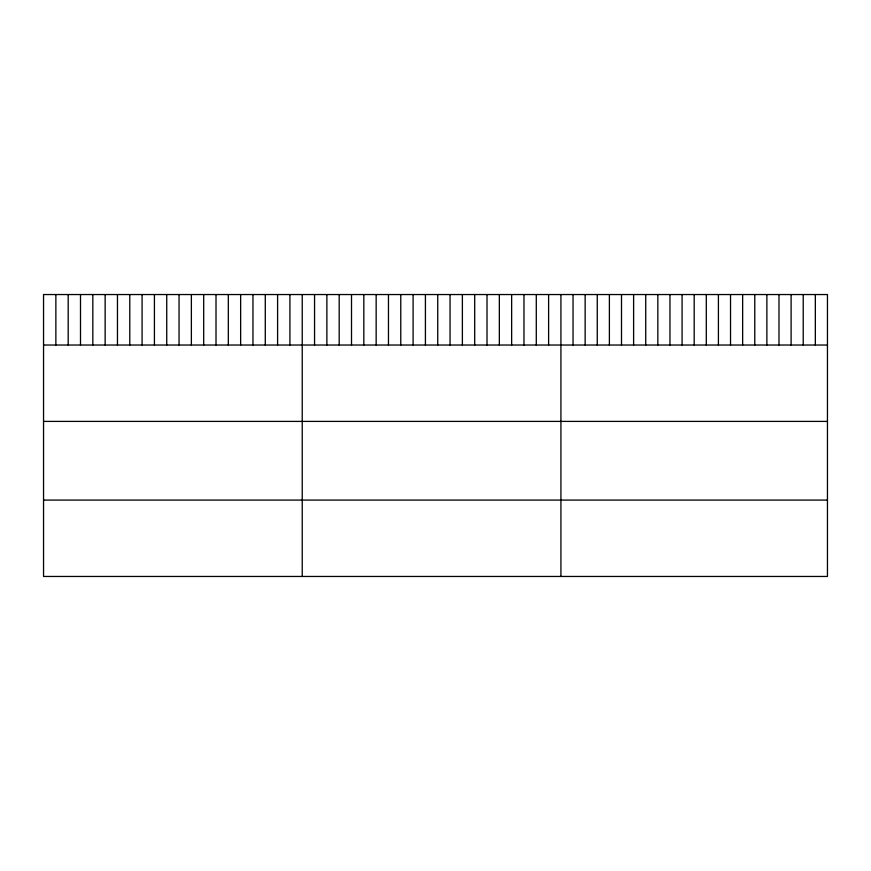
<?xml version="1.0" encoding="UTF-8"?>
<svg xmlns="http://www.w3.org/2000/svg" width="871" height="871" viewBox="0 0 871 871"><rect width="100%" height="100%" fill="white"/><g stroke="black" fill="none" stroke-linecap="round" stroke-linejoin="round"><path stroke-width="1.31" d="M827.45 345.025L827.45 576.46L43.55 576.46L43.55 294.54L827.45 294.54L827.45 345.025L43.55 345.025M43.55 421.401L827.45 421.401M43.55 500.085L827.45 500.085M815.332 294.54L815.332 345.025M803.225 294.54L803.225 345.025M791.108 294.54L791.108 345.025M778.99 294.54L778.99 345.025M766.872 294.54L766.872 345.025M754.765 294.54L754.765 345.025M742.647 294.54L742.647 345.025M730.529 294.54L730.529 345.025M718.412 294.54L718.412 345.025M706.305 294.54L706.305 345.025M694.187 294.54L694.187 345.025M682.069 294.54L682.069 345.025M669.962 294.54L669.962 345.025M657.845 294.54L657.845 345.025M645.727 294.54L645.727 345.025M633.609 294.54L633.609 345.025M621.502 294.54L621.502 345.025M609.384 294.54L609.384 345.025M597.266 294.54L597.266 345.025M585.149 294.54L585.149 345.025M573.042 294.54L573.042 345.025M560.924 294.54L560.924 576.46M548.61 294.54L548.61 345.025M536.286 294.54L536.286 345.025M523.972 294.54L523.972 345.025M511.647 294.54L511.647 345.025M499.333 294.54L499.333 345.025M487.009 294.54L487.009 345.025M474.695 294.54L474.695 345.025M462.381 294.54L462.381 345.025M450.057 294.54L450.057 345.025M437.743 294.54L437.743 345.025M425.418 294.54L425.418 345.025M413.104 294.54L413.104 345.025M400.78 294.54L400.78 345.025M388.466 294.54L388.466 345.025M376.152 294.54L376.152 345.025M363.828 294.54L363.828 345.025M351.514 294.54L351.514 345.025M339.189 294.54L339.189 345.025M326.875 294.54L326.875 345.025M314.551 294.54L314.551 345.025M302.237 294.54L302.237 576.46M289.923 294.54L289.923 345.025M277.599 294.54L277.599 345.025M265.285 294.54L265.285 345.025M252.96 294.54L252.96 345.025M240.646 294.54L240.646 345.025M228.322 294.54L228.322 345.025M216.008 294.54L216.008 345.025M203.694 294.54L203.694 345.025M191.37 294.54L191.37 345.025M179.056 294.54L179.056 345.025M166.731 294.54L166.731 345.025M154.417 294.54L154.417 345.025M142.093 294.54L142.093 345.025M129.779 294.54L129.779 345.025M117.465 294.54L117.465 345.025M105.141 294.54L105.141 345.025M92.827 294.54L92.827 345.025M80.502 294.54L80.502 345.025M68.188 294.54L68.188 345.025M55.864 294.54L55.864 345.025"/></g></svg>
